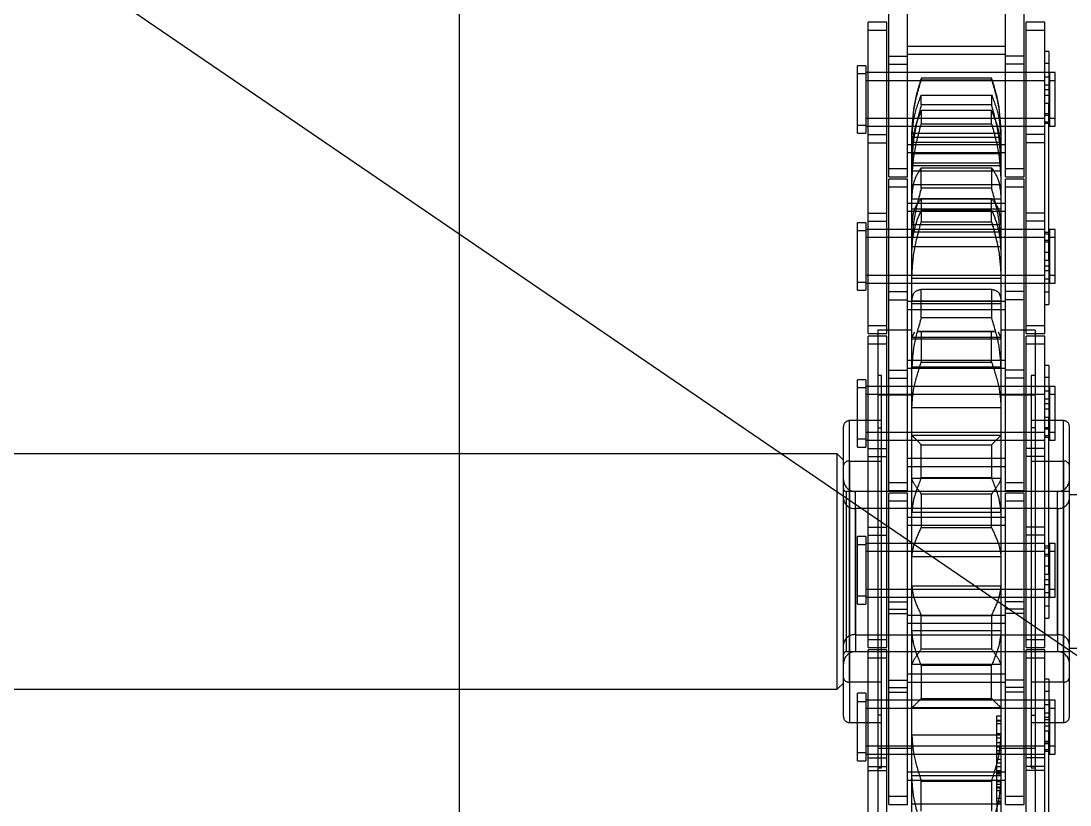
# Model space of a CAD drawing. Header units: metres. Extents: x 0 to 63075, y 0 to 44550.
# Drawn here: x 13948 to 14032.9, y 27575.9 to 27639.4 of the extents above; entities that cross this region are included whole.
import ezdxf

# ---------------------------------------------------------------- set-up
doc = ezdxf.new("R2010")
doc.units = ezdxf.units.M
doc.header["$LTSCALE"] = 75
doc.linetypes.add('HIDDEN2', pattern=[4.7625, 3.175, -1.5875])
for name, color, linetype in [('SDM', 7, 'Continuous'), ('SL1', 8, 'Continuous'), ('SL4', 4, 'Continuous'), ('ST1', 7, 'HIDDEN2')]:
    doc.layers.add(name, color=color, linetype=linetype)

# ---------------------------------------------------------------- blocks, each defined once
blk = doc.blocks.new('A$C1d93b9d1')
at = {"layer": 'SL1'}
blk.add_line((5531.727, 3450.5), (6081.727, 3075.25), dxfattribs=at)
blk = doc.blocks.new('A$C429c7d53')
at = {"layer": 'SL4'}
for p, q in [((262.765, 215.006), (262.765, 1004.763)), ((262.765, 514.288), (123.235, 514.288)), ((123.235, 495.238), (262.765, 495.238))]:
    blk.add_line(p, q, dxfattribs=at)
at = {"layer": 'ST1'}
for p, q in [((297.515, 545.812), (297.515, 552.162)), ((299.035, 545.812), (299.035, 552.162)), ((306.965, 545.812), (306.965, 552.162)), ((308.485, 545.812), (308.485, 552.162)), ((295.843, 548.557), (295.843, 549.212)), ((297.363, 549.212), (295.843, 549.212)), ((297.363, 548.557), (297.363, 549.212)), ((308.637, 548.557), (308.637, 549.212)), ((310.157, 549.212), (308.637, 549.212)), ((310.157, 548.557), (310.157, 549.212)), ((295.843, 539.462), (295.843, 548.557)), ((297.363, 548.557), (295.843, 548.557)), ((297.363, 539.462), (297.363, 548.557)), ((308.637, 539.462), (308.637, 548.557)), ((310.157, 548.557), (308.637, 548.557)), ((310.157, 539.462), (310.157, 548.557)), ((306.965, 547.252), (299.035, 547.252)), ((297.515, 546.467), (299.035, 546.467)), ((306.965, 546.597), (299.035, 546.597)), ((308.485, 546.467), (306.965, 546.467)), ((310.489, 546.844), (310.157, 546.844)), ((310.489, 546.844), (310.489, 545.867)), ((295, 545.035), (295, 545.69)), ((295.659, 545.69), (295, 545.69)), ((295.659, 545.69), (295.659, 545.035)), ((297.515, 545.812), (299.035, 545.812)), ((297.515, 536.717), (297.515, 545.812)), ((299.035, 536.717), (299.035, 545.812)), ((308.485, 545.812), (306.965, 545.812)), ((306.965, 536.717), (306.965, 545.812)), ((308.485, 536.717), (308.485, 545.812)), ((310.489, 545.867), (310.157, 545.867)), ((310.489, 545.867), (310.489, 542.637)), ((295, 540.238), (295, 545.035)), ((295.659, 545.035), (295, 545.035)), ((310.157, 545.137), (295.659, 545.137)), ((295.659, 545.035), (295.659, 540.238)), ((310.157, 544.482), (295.659, 544.482)), ((297.363, 545.137), (295.843, 545.137)), ((297.363, 544.482), (295.843, 544.482)), ((299.035, 545.137), (297.515, 545.137)), ((299.035, 544.482), (297.515, 544.482)), ((306.965, 545.137), (299.035, 545.137)), ((306.965, 544.482), (299.035, 544.482)), ((300.157, 544.697), (300.157, 544.557)), ((305.843, 544.697), (300.157, 544.697)), ((300.157, 544.557), (305.843, 544.557)), ((305.843, 544.557), (305.843, 544.697)), ((308.485, 545.137), (306.965, 545.137)), ((308.485, 544.482), (306.965, 544.482)), ((310.489, 545.137), (308.637, 545.137)), ((310.157, 544.482), (308.637, 544.482)), ((310.526, 544.768), (310.157, 544.768)), ((310.526, 545.137), (310.526, 544.482)), ((311, 545.137), (310.526, 545.137)), ((310.526, 544.482), (310.526, 540.792)), ((311, 544.482), (310.526, 544.482)), ((311, 544.482), (311, 545.137)), ((311, 540.792), (311, 544.482)), ((310.526, 544.113), (310.157, 544.113)), ((310.489, 543.744), (310.157, 543.744)), ((300.157, 543.322), (305.843, 543.322)), ((300.157, 542.517), (300.157, 543.322)), ((305.843, 543.322), (305.843, 542.517)), ((310.489, 543.292), (310.157, 543.292)), ((305.843, 542.517), (300.157, 542.517)), ((300.157, 542.061), (300.157, 540.992)), ((305.843, 542.061), (300.157, 542.061)), ((305.843, 540.992), (305.843, 542.061)), ((310.489, 542.637), (310.157, 542.637)), ((310.489, 529.937), (310.489, 542.637)), ((295.659, 541.447), (310.157, 541.447)), ((295.843, 541.447), (297.363, 541.447)), ((297.515, 541.447), (299.035, 541.447)), ((299.035, 541.447), (306.965, 541.447)), ((306.965, 541.447), (308.485, 541.447)), ((308.637, 541.447), (310.157, 541.447)), ((310.157, 541.816), (310.526, 541.816)), ((310.489, 541.673), (310.157, 541.673)), ((310.157, 541.161), (310.526, 541.161)), ((310.489, 541.018), (310.157, 541.018)), ((310.526, 541.447), (311, 541.447)), ((295, 540.893), (295.659, 540.893)), ((295, 540.238), (295.659, 540.238)), ((295.659, 540.792), (310.157, 540.792)), ((295.843, 540.792), (297.363, 540.792)), ((297.515, 540.792), (299.035, 540.792)), ((299.035, 540.792), (306.965, 540.792)), ((299.395, 540.021), (299.395, 540.37)), ((306.605, 540.22), (299.395, 540.22)), ((300.157, 540.992), (305.843, 540.992)), ((306.605, 540.37), (306.605, 540.021)), ((306.965, 540.792), (308.485, 540.792)), ((308.637, 540.792), (310.157, 540.792)), ((310.526, 540.792), (311, 540.792)), ((295.843, 540.117), (297.363, 540.117)), ((295.843, 539.462), (297.363, 539.462)), ((295.843, 533.112), (295.843, 539.462)), ((297.363, 533.112), (297.363, 539.462)), ((299.035, 539.332), (306.965, 539.332)), ((299.395, 539.894), (299.395, 540.021)), ((306.605, 539.894), (299.395, 539.894)), ((299.395, 538.638), (299.395, 539.894)), ((306.605, 539.483), (299.395, 539.483)), ((306.605, 540.021), (306.605, 539.894)), ((306.605, 539.894), (306.605, 538.655)), ((310.157, 540.117), (308.637, 540.117)), ((310.157, 539.462), (308.637, 539.462)), ((308.637, 533.112), (308.637, 539.462)), ((310.157, 533.112), (310.157, 539.462)), ((299.035, 538.677), (306.965, 538.677)), ((299.395, 536.195), (299.395, 538.661)), ((306.605, 538.555), (299.395, 538.555)), ((306.605, 538.661), (306.605, 536.195)), ((299.395, 537.843), (306.605, 537.843)), ((306.605, 537.607), (299.395, 537.607)), ((297.515, 537.372), (299.035, 537.372)), ((299.395, 537.194), (306.605, 537.194)), ((300.157, 537.436), (305.843, 537.436)), ((300.157, 535.783), (300.157, 537.436)), ((305.843, 537.436), (305.843, 535.783)), ((306.965, 537.372), (308.485, 537.372)), ((297.515, 536.717), (299.035, 536.717)), ((297.515, 535.857), (297.515, 536.512)), ((299.035, 536.512), (297.515, 536.512)), ((299.035, 535.857), (299.035, 536.512)), ((299.395, 536.068), (299.395, 536.195)), ((306.605, 536.068), (299.395, 536.068)), ((299.395, 532.888), (299.395, 536.068)), ((306.605, 536.195), (306.605, 536.068)), ((306.605, 536.068), (306.605, 532.888)), ((306.965, 536.717), (308.485, 536.717)), ((306.965, 535.857), (306.965, 536.512)), ((308.485, 536.512), (306.965, 536.512)), ((308.485, 535.857), (308.485, 536.512)), ((297.515, 526.762), (297.515, 535.857)), ((299.035, 535.857), (297.515, 535.857)), ((299.035, 526.762), (299.035, 535.857)), ((305.843, 535.783), (300.157, 535.783)), ((306.965, 526.762), (306.965, 535.857)), ((308.485, 535.857), (306.965, 535.857)), ((308.485, 526.762), (308.485, 535.857)), ((306.965, 534.552), (299.035, 534.552)), ((306.605, 534.884), (299.395, 534.884)), ((300.157, 534.925), (300.157, 534.009)), ((305.843, 534.925), (300.157, 534.925)), ((305.843, 534.009), (305.843, 534.925)), ((295.843, 533.767), (297.363, 533.767)), ((306.965, 533.897), (299.035, 533.897)), ((299.395, 534.11), (306.605, 534.11)), ((300.157, 534.009), (300.157, 533.057)), ((300.157, 534.009), (305.843, 534.009)), ((305.843, 533.057), (305.843, 534.009)), ((310.157, 533.767), (308.637, 533.767)), ((295, 532.335), (295, 532.99)), ((295.659, 532.99), (295, 532.99)), ((295.659, 532.99), (295.659, 532.335)), ((295.843, 533.112), (297.363, 533.112)), ((295.843, 524.017), (295.843, 533.112)), ((297.363, 524.017), (297.363, 533.112)), ((299.395, 530.836), (299.395, 532.888)), ((306.605, 532.815), (299.395, 532.815)), ((300.157, 533.057), (305.843, 533.057)), ((306.605, 532.888), (306.605, 530.836)), ((310.157, 533.112), (308.637, 533.112)), ((308.637, 524.017), (308.637, 533.112)), ((310.157, 524.017), (310.157, 533.112)), ((295, 527.538), (295, 532.335)), ((295.659, 532.335), (295, 532.335)), ((310.157, 532.437), (295.659, 532.437)), ((295.659, 532.335), (295.659, 527.538)), ((310.157, 531.782), (295.659, 531.782)), ((297.363, 532.437), (295.843, 532.437)), ((297.363, 531.782), (295.843, 531.782)), ((299.035, 532.437), (297.515, 532.437)), ((299.035, 531.782), (297.515, 531.782)), ((306.965, 532.437), (299.035, 532.437)), ((306.965, 531.782), (299.035, 531.782)), ((299.395, 532.243), (306.605, 532.243)), ((308.485, 532.437), (306.965, 532.437)), ((308.485, 531.782), (306.965, 531.782)), ((310.157, 532.437), (308.637, 532.437)), ((310.157, 531.782), (308.637, 531.782)), ((310.489, 532.211), (310.157, 532.211)), ((310.526, 532.068), (310.157, 532.068)), ((310.526, 532.437), (310.526, 531.782)), ((311, 532.437), (310.526, 532.437)), ((310.526, 531.782), (310.526, 528.092)), ((311, 531.782), (310.526, 531.782)), ((311, 531.782), (311, 532.437)), ((311, 528.092), (311, 531.782)), ((306.605, 531.033), (299.395, 531.033)), ((299.395, 528.578), (299.395, 530.836)), ((306.605, 530.836), (306.605, 528.578)), ((310.489, 531.556), (310.157, 531.556)), ((310.526, 531.413), (310.157, 531.413)), ((310.489, 530.592), (310.157, 530.592)), ((310.489, 529.937), (310.157, 529.937)), ((310.489, 529.485), (310.157, 529.485)), ((310.157, 529.116), (310.526, 529.116)), ((310.489, 529.937), (310.489, 526.385)), ((295.659, 528.747), (310.157, 528.747)), ((295.843, 528.747), (297.363, 528.747)), ((297.515, 528.747), (299.035, 528.747)), ((299.035, 528.747), (306.965, 528.747)), ((299.395, 528.466), (299.395, 528.578)), ((306.605, 528.466), (299.395, 528.466)), ((299.395, 523.724), (299.395, 528.466)), ((306.605, 528.578), (306.605, 528.466)), ((306.605, 528.466), (306.605, 523.724)), ((306.965, 528.747), (308.485, 528.747)), ((308.637, 528.747), (310.157, 528.747)), ((310.157, 528.461), (310.526, 528.461)), ((310.526, 528.747), (311, 528.747)), ((295, 528.193), (295.659, 528.193)), ((295, 527.538), (295.659, 527.538)), ((295.659, 528.092), (310.157, 528.092)), ((295.843, 528.092), (297.363, 528.092)), ((297.515, 528.092), (299.035, 528.092)), ((297.515, 527.417), (299.035, 527.417)), ((299.035, 528.092), (306.965, 528.092)), ((300.157, 525.307), (300.157, 527.61)), ((300.157, 527.61), (305.843, 527.61)), ((305.843, 527.61), (305.843, 525.307)), ((306.965, 528.092), (308.485, 528.092)), ((308.485, 527.417), (306.965, 527.417)), ((308.637, 528.092), (310.489, 528.092)), ((310.526, 528.092), (311, 528.092)), ((297.515, 526.762), (299.035, 526.762)), ((297.515, 520.412), (297.515, 526.762)), ((299.035, 520.412), (299.035, 526.762)), ((299.035, 526.632), (306.965, 526.632)), ((306.605, 526.652), (299.395, 526.652)), ((308.485, 526.762), (306.965, 526.762)), ((306.965, 520.412), (306.965, 526.762)), ((308.485, 520.412), (308.485, 526.762)), ((310.489, 527.361), (310.157, 527.361)), ((299.035, 525.977), (306.965, 525.977)), ((299.395, 526.448), (306.605, 526.448)), ((310.157, 526.385), (310.489, 526.385)), ((305.843, 525.307), (300.157, 525.307)), ((295.843, 524.672), (297.363, 524.672)), ((295.843, 524.017), (297.363, 524.017)), ((296.625, 524.307), (296.625, 519.074)), ((299.395, 524.307), (296.625, 524.307)), ((299.597, 524.128), (299.395, 523.724)), ((306.085, 524.187), (299.915, 524.187)), ((300.157, 524.152), (299.915, 524.142)), ((300.157, 524.152), (300.157, 521.71)), ((305.843, 524.152), (300.157, 524.152)), ((305.843, 521.71), (305.843, 524.152)), ((306.085, 524.142), (305.843, 524.152)), ((306.605, 523.724), (306.403, 524.128)), ((309.375, 524.307), (306.605, 524.307)), ((308.637, 524.672), (310.157, 524.672)), ((308.637, 524.017), (310.157, 524.017)), ((309.375, 524.307), (309.375, 519.074)), ((295.843, 523.157), (295.843, 523.812)), ((297.363, 523.812), (295.843, 523.812)), ((297.363, 523.157), (297.363, 523.812)), ((299.395, 518.088), (299.395, 523.724)), ((306.605, 523.692), (299.395, 523.692)), ((299.395, 523.587), (306.605, 523.587)), ((306.605, 523.724), (306.605, 518.088)), ((308.637, 523.157), (308.637, 523.812)), ((310.157, 523.812), (308.637, 523.812)), ((310.157, 523.157), (310.157, 523.812)), ((295.843, 514.062), (295.843, 523.157)), ((297.363, 523.157), (295.843, 523.157)), ((297.363, 514.062), (297.363, 523.157)), ((308.637, 514.062), (308.637, 523.157)), ((310.157, 523.157), (308.637, 523.157)), ((310.157, 514.062), (310.157, 523.157)), ((306.965, 521.852), (299.035, 521.852)), ((300.157, 521.71), (305.843, 521.71)), ((296.944, 520.642), (296.625, 520.642)), ((296.944, 516.39), (296.944, 520.642)), ((297.515, 521.067), (299.035, 521.067)), ((306.965, 521.197), (299.035, 521.197)), ((306.605, 521.29), (299.395, 521.29)), ((308.485, 521.067), (306.965, 521.067)), ((309.056, 520.642), (309.056, 516.39)), ((309.375, 520.642), (309.056, 520.642)), ((310.489, 521.444), (310.157, 521.444)), ((310.489, 521.444), (310.489, 520.467)), ((295, 519.635), (295, 520.29)), ((295.659, 520.29), (295, 520.29)), ((295.659, 520.29), (295.659, 519.635)), ((297.515, 520.412), (299.035, 520.412)), ((297.515, 511.317), (297.515, 520.412)), ((299.035, 511.317), (299.035, 520.412)), ((308.485, 520.412), (306.965, 520.412)), ((306.965, 511.317), (306.965, 520.412)), ((308.485, 511.317), (308.485, 520.412)), ((310.489, 520.467), (310.157, 520.467)), ((310.489, 520.467), (310.489, 517.237)), ((295, 514.838), (295, 519.635)), ((295.659, 519.635), (295, 519.635)), ((310.157, 519.737), (295.659, 519.737)), ((295.659, 519.635), (295.659, 514.838)), ((310.157, 519.082), (295.659, 519.082)), ((297.363, 519.737), (295.843, 519.737)), ((297.363, 519.082), (295.843, 519.082)), ((296.625, 519.074), (299.395, 519.074)), ((296.625, 519.074), (296.625, 485.219)), ((299.035, 519.737), (297.515, 519.737)), ((299.035, 519.082), (297.515, 519.082)), ((306.965, 519.737), (299.035, 519.737)), ((306.965, 519.082), (299.035, 519.082)), ((306.605, 519.074), (309.375, 519.074)), ((308.485, 519.737), (306.965, 519.737)), ((308.485, 519.082), (306.965, 519.082)), ((310.489, 519.737), (308.637, 519.737)), ((310.157, 519.082), (308.637, 519.082)), ((309.375, 519.074), (309.375, 485.219)), ((310.526, 519.368), (310.157, 519.368)), ((310.526, 519.737), (310.526, 519.082)), ((311, 519.737), (310.526, 519.737)), ((310.526, 519.082), (310.526, 515.392)), ((311, 519.082), (310.526, 519.082)), ((311, 519.082), (311, 519.737)), ((311, 515.392), (311, 519.082)), ((299.395, 518.005), (299.395, 518.088)), ((306.605, 518.088), (306.605, 518.005)), ((310.526, 518.713), (310.157, 518.713)), ((310.489, 518.344), (310.157, 518.344)), ((306.605, 518.005), (299.395, 518.005)), ((299.395, 512.285), (299.395, 518.005)), ((306.605, 518.005), (306.605, 512.285)), ((310.489, 517.892), (310.157, 517.892)), ((310.489, 517.237), (310.157, 517.237)), ((310.489, 504.537), (310.489, 517.237)), ((293.855, 513.349), (293.855, 516.489)), ((296.944, 516.978), (294.344, 516.978)), ((294.344, 495.818), (294.344, 516.962)), ((296.625, 516.39), (296.944, 516.39)), ((296.944, 488.883), (296.944, 516.39)), ((311.656, 516.978), (309.056, 516.978)), ((309.056, 516.39), (309.056, 488.883)), ((309.375, 516.39), (309.056, 516.39)), ((310.157, 516.416), (310.526, 516.416)), ((311.656, 495.818), (311.656, 516.962)), ((312.145, 513.349), (312.145, 516.489)), ((295.659, 516.047), (310.157, 516.047)), ((295.843, 516.047), (297.363, 516.047)), ((297.515, 516.047), (299.035, 516.047)), ((299.035, 516.047), (306.965, 516.047)), ((306.605, 515.779), (299.395, 515.779)), ((306.965, 516.047), (308.485, 516.047)), ((308.637, 516.047), (310.157, 516.047)), ((310.489, 516.273), (310.157, 516.273)), ((310.157, 515.761), (310.526, 515.761)), ((310.489, 515.618), (310.157, 515.618)), ((310.526, 516.047), (311, 516.047)), ((295, 515.493), (295.659, 515.493)), ((295, 514.838), (295.659, 514.838)), ((295.659, 515.392), (310.157, 515.392)), ((295.843, 515.392), (297.363, 515.392)), ((295.843, 514.717), (297.363, 514.717)), ((297.515, 515.392), (299.035, 515.392)), ((299.035, 515.392), (306.965, 515.392)), ((300.157, 512.354), (300.157, 515.027)), ((300.157, 515.027), (305.843, 515.027)), ((305.843, 515.027), (305.843, 512.354)), ((306.965, 515.392), (308.485, 515.392)), ((308.637, 515.392), (310.157, 515.392)), ((310.157, 514.717), (308.637, 514.717)), ((310.526, 515.392), (311, 515.392)), ((293.355, 514.288), (262.765, 514.288)), ((293.355, 495.238), (293.355, 514.288)), ((293.855, 513.788), (293.355, 514.288)), ((295.843, 514.062), (297.363, 514.062)), ((295.843, 507.712), (295.843, 514.062)), ((297.363, 507.712), (297.363, 514.062)), ((299.035, 513.932), (306.965, 513.932)), ((310.157, 514.062), (308.637, 514.062)), ((308.637, 507.712), (308.637, 514.062)), ((310.157, 507.712), (310.157, 514.062)), ((293.855, 493.036), (293.855, 513.349)), ((294.344, 513.707), (294.344, 492.563)), ((294.344, 513.707), (296.944, 513.707)), ((299.035, 513.277), (306.965, 513.277)), ((309.056, 513.707), (311.656, 513.707)), ((311.656, 513.707), (311.656, 492.563)), ((312.145, 493.036), (312.145, 513.349)), ((306.605, 512.285), (299.395, 512.285)), ((299.395, 512.272), (299.395, 512.285)), ((299.395, 505.99), (299.395, 512.272)), ((305.843, 512.354), (300.157, 512.354)), ((306.605, 512.285), (306.605, 512.272)), ((306.605, 512.272), (306.605, 505.99)), ((297.515, 511.972), (299.035, 511.972)), ((297.515, 511.317), (299.035, 511.317)), ((306.965, 511.972), (308.485, 511.972)), ((306.965, 511.317), (308.485, 511.317)), ((312.145, 511.238), (294.105, 511.238)), ((294.105, 498.289), (294.105, 511.236)), ((311.168, 511.238), (294.832, 511.238)), ((294.832, 499.655), (294.832, 511.225)), ((297.515, 510.457), (297.515, 511.112)), ((299.035, 511.112), (297.515, 511.112)), ((297.515, 501.362), (297.515, 510.457)), ((299.035, 510.457), (297.515, 510.457)), ((299.035, 510.457), (299.035, 511.112)), ((299.035, 501.362), (299.035, 510.457)), ((300.157, 511.04), (300.157, 508.318)), ((305.843, 511.04), (300.157, 511.04)), ((305.843, 508.318), (305.843, 511.04)), ((306.965, 510.457), (306.965, 511.112)), ((308.485, 511.112), (306.965, 511.112)), ((306.965, 501.362), (306.965, 510.457)), ((308.485, 510.457), (306.965, 510.457)), ((308.485, 510.457), (308.485, 511.112)), ((308.485, 501.362), (308.485, 510.457)), ((311.168, 499.655), (311.168, 511.225)), ((313.245, 510.963), (312.145, 510.963)), ((294.832, 509.87), (294.832, 498.3)), ((311.168, 509.87), (294.832, 509.87)), ((311.168, 509.87), (311.168, 498.3)), ((306.965, 509.152), (299.035, 509.152)), ((306.605, 509.554), (299.395, 509.554)), ((295.843, 508.367), (297.363, 508.367)), ((306.965, 508.497), (299.035, 508.497)), ((300.157, 508.318), (305.843, 508.318)), ((310.157, 508.367), (308.637, 508.367)), ((295, 506.935), (295, 507.59)), ((295.659, 507.59), (295, 507.59)), ((295.659, 507.59), (295.659, 506.935)), ((310.157, 507.037), (295.659, 507.037)), ((295.843, 507.712), (297.363, 507.712)), ((295.843, 498.617), (295.843, 507.712)), ((297.363, 507.037), (295.843, 507.037)), ((297.363, 498.617), (297.363, 507.712)), ((299.035, 507.037), (297.515, 507.037)), ((306.965, 507.037), (299.035, 507.037)), ((308.485, 507.037), (306.965, 507.037)), ((310.157, 507.712), (308.637, 507.712)), ((308.637, 498.617), (308.637, 507.712)), ((310.157, 507.037), (308.637, 507.037)), ((310.157, 498.617), (310.157, 507.712)), ((310.526, 507.037), (310.526, 506.382)), ((311, 507.037), (310.526, 507.037)), ((311, 506.382), (311, 507.037)), ((295, 502.138), (295, 506.935)), ((295.659, 506.935), (295, 506.935)), ((295.659, 506.935), (295.659, 502.138)), ((310.157, 506.382), (295.659, 506.382)), ((297.363, 506.382), (295.843, 506.382)), ((299.035, 506.382), (297.515, 506.382)), ((306.965, 506.382), (299.035, 506.382)), ((308.485, 506.382), (306.965, 506.382)), ((310.157, 506.382), (308.637, 506.382)), ((310.489, 506.811), (310.157, 506.811)), ((310.526, 506.668), (310.157, 506.668)), ((310.526, 506.382), (310.526, 502.692)), ((311, 506.382), (310.526, 506.382)), ((311, 502.692), (311, 506.382)), ((299.395, 505.946), (299.395, 505.99)), ((306.605, 505.946), (299.395, 505.946)), ((299.395, 499.971), (299.395, 505.946)), ((306.605, 505.99), (306.605, 505.946)), ((306.605, 505.946), (306.605, 499.971)), ((310.489, 506.156), (310.157, 506.156)), ((310.526, 506.013), (310.157, 506.013)), ((310.489, 505.192), (310.157, 505.192)), ((310.489, 504.537), (310.157, 504.537)), ((310.489, 504.537), (310.489, 500.985)), ((310.489, 504.085), (310.157, 504.085)), ((310.157, 503.716), (310.526, 503.716)), ((295, 502.793), (295.659, 502.793)), ((295.659, 503.347), (310.157, 503.347)), ((295.843, 503.347), (297.363, 503.347)), ((297.515, 503.347), (299.035, 503.347)), ((299.035, 503.347), (306.965, 503.347)), ((306.605, 503.579), (299.395, 503.579)), ((306.965, 503.347), (308.485, 503.347)), ((308.637, 503.347), (310.157, 503.347)), ((310.157, 503.061), (310.526, 503.061)), ((310.526, 503.347), (311, 503.347)), ((295, 502.138), (295.659, 502.138)), ((295.659, 502.692), (310.157, 502.692)), ((295.843, 502.692), (297.363, 502.692)), ((297.515, 502.692), (299.035, 502.692)), ((297.515, 502.323), (299.035, 502.323)), ((299.035, 502.692), (306.965, 502.692)), ((306.965, 502.692), (308.485, 502.692)), ((308.485, 502.323), (306.965, 502.323)), ((308.637, 502.692), (310.489, 502.692)), ((310.489, 501.961), (310.157, 501.961)), ((310.526, 502.692), (311, 502.692)), ((297.515, 501.722), (299.035, 501.722)), ((297.515, 501.362), (299.035, 501.362)), ((297.515, 495.012), (297.515, 501.362)), ((299.035, 495.012), (299.035, 501.362)), ((299.035, 501.232), (306.965, 501.232)), ((300.157, 498.485), (300.157, 501.207)), ((300.157, 501.207), (305.843, 501.207)), ((305.843, 501.207), (305.843, 498.485)), ((308.485, 501.722), (306.965, 501.722)), ((308.485, 501.362), (306.965, 501.362)), ((306.965, 495.012), (306.965, 501.362)), ((308.485, 495.012), (308.485, 501.362)), ((299.035, 500.577), (306.965, 500.577)), ((310.157, 500.985), (310.489, 500.985)), ((294.832, 499.655), (311.168, 499.655)), ((306.605, 499.971), (299.395, 499.971)), ((299.395, 499.915), (299.395, 499.971)), ((299.395, 493.745), (299.395, 499.915)), ((306.605, 499.971), (306.605, 499.915)), ((306.605, 499.915), (306.605, 493.745)), ((295.843, 499.272), (297.363, 499.272)), ((295.843, 498.617), (297.363, 498.617)), ((308.637, 499.272), (310.157, 499.272)), ((308.637, 498.617), (310.157, 498.617)), ((312.145, 498.563), (313.245, 498.563)), ((294.105, 498.288), (312.145, 498.288)), ((294.832, 498.288), (311.168, 498.288)), ((295.843, 497.757), (295.843, 498.435)), ((297.363, 498.435), (295.843, 498.435)), ((295.843, 488.662), (295.843, 497.757)), ((297.363, 497.757), (295.843, 497.757)), ((297.363, 497.757), (297.363, 498.435)), ((297.363, 488.662), (297.363, 497.757)), ((305.843, 498.485), (300.157, 498.485)), ((308.637, 497.757), (308.637, 498.435)), ((310.157, 498.435), (308.637, 498.435)), ((308.637, 488.662), (308.637, 497.757)), ((310.157, 497.757), (308.637, 497.757)), ((310.157, 497.757), (310.157, 498.435)), ((310.157, 488.662), (310.157, 497.757)), ((306.605, 497.24), (299.395, 497.24)), ((300.157, 497.171), (300.157, 494.498)), ((305.843, 497.171), (300.157, 497.171)), ((305.843, 494.498), (305.843, 497.171)), ((297.515, 495.985), (299.035, 495.985)), ((306.965, 496.475), (299.035, 496.475)), ((308.485, 495.985), (306.965, 495.985)), ((310.489, 496.067), (310.157, 496.067)), ((310.489, 496.067), (310.489, 495.068)), ((262.765, 495.238), (293.355, 495.238)), ((293.355, 495.238), (293.855, 495.738)), ((296.944, 495.818), (294.344, 495.818)), ((297.515, 495.383), (299.035, 495.383)), ((306.965, 495.797), (299.035, 495.797)), ((308.485, 495.383), (306.965, 495.383)), ((311.656, 495.818), (309.056, 495.818)), ((295, 494.235), (295, 494.913)), ((295.659, 494.913), (295, 494.913)), ((295.659, 494.913), (295.659, 494.235)), ((310.157, 494.36), (295.659, 494.36)), ((297.363, 494.36), (295.843, 494.36)), ((297.515, 495.012), (299.035, 495.012)), ((297.515, 485.917), (297.515, 495.012)), ((299.035, 494.36), (297.515, 494.36)), ((299.035, 485.917), (299.035, 495.012)), ((306.965, 494.36), (299.035, 494.36)), ((300.157, 494.498), (305.843, 494.498)), ((308.485, 495.012), (306.965, 495.012)), ((306.965, 485.917), (306.965, 495.012)), ((308.485, 494.36), (306.965, 494.36)), ((308.485, 485.917), (308.485, 495.012)), ((310.489, 494.36), (308.637, 494.36)), ((310.489, 495.068), (310.157, 495.068)), ((310.489, 495.068), (310.489, 491.837)), ((310.526, 494.36), (310.526, 493.682)), ((311, 494.36), (310.526, 494.36)), ((311, 493.682), (311, 494.36)), ((295, 489.438), (295, 494.235)), ((295.659, 494.235), (295, 494.235)), ((295.659, 494.235), (295.659, 489.438)), ((310.157, 493.682), (295.659, 493.682)), ((297.363, 493.682), (295.843, 493.682)), ((299.035, 493.682), (297.515, 493.682)), ((306.965, 493.682), (299.035, 493.682)), ((306.605, 493.746), (299.395, 493.746)), ((299.395, 488.235), (299.395, 493.745)), ((306.605, 493.745), (306.605, 488.235)), ((308.485, 493.682), (306.965, 493.682)), ((310.157, 493.682), (308.637, 493.682)), ((310.526, 493.991), (310.157, 493.991)), ((310.526, 493.682), (310.526, 489.992)), ((311, 493.682), (310.526, 493.682)), ((311, 489.992), (311, 493.682)), ((296.944, 493.135), (296.625, 493.135)), ((306.27, 492.728), (306.27, 493.079)), ((306.27, 493.079), (306.605, 493.079)), ((306.27, 492.728), (306.605, 492.728)), ((306.27, 491.302), (306.27, 492.728)), ((306.27, 492.675), (306.605, 492.675)), ((309.056, 493.135), (309.375, 493.135)), ((310.526, 493.313), (310.157, 493.313)), ((310.489, 492.944), (310.157, 492.944)), ((310.489, 492.762), (310.157, 492.762)), ((294.344, 492.548), (296.944, 492.548)), ((306.27, 492.475), (306.605, 492.475)), ((309.056, 492.548), (311.656, 492.548)), ((310.489, 492.268), (310.157, 492.268)), ((310.489, 491.837), (310.157, 491.837)), ((310.489, 479.137), (310.489, 491.837)), ((306.605, 491.52), (299.395, 491.52)), ((306.27, 491.653), (306.605, 491.653)), ((306.27, 491.302), (306.605, 491.302)), ((306.27, 490.922), (306.27, 491.302)), ((306.27, 490.593), (306.27, 490.922)), ((306.27, 490.922), (306.605, 490.922)), ((310.157, 491.039), (310.526, 491.039)), ((310.489, 490.961), (310.157, 490.961)), ((295, 490.116), (295.659, 490.116)), ((295.659, 490.67), (310.157, 490.67)), ((295.843, 490.67), (297.363, 490.67)), ((299.395, 490.451), (296.625, 490.451)), ((297.515, 490.67), (299.035, 490.67)), ((299.035, 490.67), (306.965, 490.67)), ((306.27, 489.59), (306.27, 490.593)), ((306.27, 490.593), (306.605, 490.593)), ((306.27, 490.282), (306.605, 490.282)), ((306.27, 490.083), (306.605, 490.083)), ((309.375, 490.451), (306.605, 490.451)), ((306.965, 490.67), (308.485, 490.67)), ((308.637, 490.67), (310.157, 490.67)), ((310.489, 490.838), (310.157, 490.838)), ((310.157, 490.361), (310.526, 490.361)), ((310.489, 490.218), (310.157, 490.218)), ((310.526, 490.67), (311, 490.67)), ((295, 489.438), (295.659, 489.438)), ((295.659, 489.992), (310.157, 489.992)), ((295.843, 489.992), (297.363, 489.992)), ((295.843, 489.695), (297.363, 489.695)), ((297.515, 489.992), (299.035, 489.992)), ((299.035, 489.992), (306.965, 489.992)), ((306.27, 489.292), (306.27, 489.59)), ((306.27, 489.59), (306.605, 489.59)), ((306.27, 489.292), (306.605, 489.292)), ((306.27, 488.442), (306.27, 489.292)), ((306.965, 489.992), (308.485, 489.992)), ((308.637, 489.992), (310.157, 489.992)), ((310.157, 489.695), (308.637, 489.695)), ((310.526, 489.992), (311, 489.992)), ((295.843, 489), (297.363, 489)), ((295.843, 488.662), (297.363, 488.662)), ((295.843, 482.312), (295.843, 488.662)), ((296.625, 488.883), (296.944, 488.883)), ((297.363, 482.312), (297.363, 488.662)), ((299.035, 488.555), (306.965, 488.555)), ((306.27, 489.003), (306.605, 489.003)), ((306.27, 488.675), (306.605, 488.675)), ((306.27, 488.41), (306.27, 488.442)), ((306.27, 488.442), (306.605, 488.442)), ((306.27, 487.56), (306.27, 488.41)), ((306.27, 488.41), (306.605, 488.41)), ((310.157, 489), (308.637, 489)), ((310.157, 488.662), (308.637, 488.662)), ((308.637, 482.312), (308.637, 488.662)), ((309.056, 488.883), (309.375, 488.883)), ((310.157, 482.312), (310.157, 488.662)), ((299.035, 487.877), (306.965, 487.877)), ((306.605, 488.235), (299.395, 488.235)), ((299.395, 488.142), (299.395, 488.235)), ((299.395, 482.829), (299.395, 488.142)), ((300.157, 485.373), (300.157, 487.815)), ((300.157, 487.815), (305.843, 487.815)), ((305.843, 487.815), (305.843, 485.373)), ((306.27, 487.832), (306.605, 487.832)), ((306.27, 487.773), (306.605, 487.773)), ((306.27, 487.265), (306.27, 487.56)), ((306.27, 487.56), (306.605, 487.56)), ((306.605, 488.235), (306.605, 488.142)), ((306.605, 488.142), (306.605, 482.829)), ((306.27, 487.354), (306.605, 487.354)), ((306.27, 487.265), (306.605, 487.265)), ((306.27, 486.438), (306.27, 487.265)), ((306.27, 487.054), (306.605, 487.054)), ((297.515, 486.595), (299.035, 486.595)), ((297.515, 485.917), (299.035, 485.917)), ((306.605, 485.938), (299.395, 485.938)), ((306.27, 486.187), (306.27, 486.438)), ((306.27, 486.438), (306.605, 486.438)), ((306.27, 486.187), (306.605, 486.187)), ((306.27, 486.187), (306.27, 485.331)), ((306.27, 486.043), (306.605, 486.043)), ((306.965, 486.595), (308.485, 486.595)), ((306.965, 485.917), (308.485, 485.917))]:
    blk.add_line(p, q, dxfattribs=at)
for centre, radius, start, end in [((306.518, 530.803), 7.123, 153.25519, 179.7352), ((299.482, 530.803), 7.123, 0.2648, 26.74481), ((294.344, 516.489), 0.489, 90, 180), ((311.656, 516.489), 0.489, 0, 90), ((294.287, 513.272), 0.439, 82.58211, 169.84495), ((311.713, 513.272), 0.439, 10.15505, 97.41789), ((294.832, 512.215), 0.977, 180, 270), ((311.168, 512.215), 0.977, 270, 0), ((294.105, 511.488), 0.25, 180, 270), ((294.74, 510.758), 0.893, 187.53133, 275.93439), ((311.26, 510.758), 0.893, 264.06561, 352.46867), ((294.74, 498.767), 0.893, 84.06561, 172.46867), ((311.26, 498.767), 0.893, 7.53133, 95.93439), ((294.832, 497.31), 0.977, 90, 180), ((294.105, 498.038), 0.25, 90, 180), ((311.168, 497.31), 0.977, 0, 90), ((294.287, 496.253), 0.439, 190.15505, 277.41789), ((311.713, 496.253), 0.439, 262.58211, 349.84495), ((294.344, 493.036), 0.489, 180, 270), ((311.656, 493.036), 0.489, 270, 0)]:
    blk.add_arc(centre, radius, start, end, dxfattribs=at)
for points, knots in [([(300.157, 544.697), (299.941, 544.023), (299.508, 542.677), (299.433, 541.121), (299.395, 540.344)], [0, 0, 0, 0, 0.500529, 1, 1, 1, 1]), ([(299.395, 540.021), (299.433, 540.821), (299.508, 542.421), (299.941, 543.844), (300.157, 544.557)], [0, 0, 0, 0, 0.49948, 1, 1, 1, 1]), ([(306.605, 540.344), (306.567, 541.121), (306.492, 542.677), (306.059, 544.023), (305.843, 544.697)], [0, 0, 0, 0, 0.499464, 1, 1, 1, 1]), ([(305.843, 544.557), (306.059, 543.844), (306.492, 542.421), (306.567, 540.821), (306.605, 540.021)], [0, 0, 0, 0, 0.500513, 1, 1, 1, 1]), ([(299.395, 539.595), (299.433, 540.286), (299.508, 541.668), (299.94, 542.77), (300.157, 543.322)], [0, 0, 0, 0, 0.499427, 1, 1, 1, 1]), ([(305.843, 543.322), (306.059, 542.771), (306.492, 541.669), (306.567, 540.286), (306.605, 539.595)], [0, 0, 0, 0, 0.500372, 1, 1, 1, 1]), ([(300.157, 542.517), (299.941, 541.741), (299.508, 540.192), (299.433, 538.554), (299.395, 537.736)], [0, 0, 0, 0, 0.500514, 1, 1, 1, 1]), ([(300.157, 542.061), (299.941, 541.57), (299.508, 540.59), (299.433, 539.303), (299.395, 538.661)], [0, 0, 0, 0, 0.500152, 1, 1, 1, 1]), ([(306.605, 537.736), (306.567, 538.554), (306.492, 540.192), (306.059, 541.741), (305.843, 542.517)], [0, 0, 0, 0, 0.499479, 1, 1, 1, 1]), ([(306.605, 538.661), (306.567, 539.303), (306.492, 540.589), (306.06, 541.569), (305.843, 542.061)], [0, 0, 0, 0, 0.499124, 1, 1, 1, 1]), ([(299.395, 536.195), (299.433, 537.006), (299.508, 538.63), (299.941, 540.204), (300.157, 540.992)], [0, 0, 0, 0, 0.499459, 1, 1, 1, 1]), ([(305.843, 540.992), (306.059, 540.204), (306.492, 538.63), (306.567, 537.006), (306.605, 536.195)], [0, 0, 0, 0, 0.500534, 1, 1, 1, 1]), ([(299.395, 534.967), (299.433, 535.466), (299.508, 536.465), (299.94, 537.112), (300.157, 537.436)], [0, 0, 0, 0, 0.499098, 1, 1, 1, 1]), ([(305.843, 537.436), (306.059, 537.113), (306.492, 536.465), (306.567, 535.466), (306.605, 534.967)], [0, 0, 0, 0, 0.500133, 1, 1, 1, 1]), ([(300.157, 535.783), (299.941, 534.999), (299.508, 533.434), (299.433, 531.912), (299.395, 531.151)], [0, 0, 0, 0, 0.500261, 1, 1, 1, 1]), ([(306.605, 531.151), (306.567, 531.911), (306.492, 533.433), (306.06, 534.999), (305.843, 535.783)], [0, 0, 0, 0, 0.499419, 1, 1, 1, 1]), ([(300.157, 534.925), (299.941, 534.677), (299.508, 534.18), (299.433, 533.319), (299.395, 532.888)], [0, 0, 0, 0, 0.500133, 1, 1, 1, 1]), ([(306.605, 532.888), (306.567, 533.318), (306.492, 534.18), (306.06, 534.677), (305.843, 534.925)], [0, 0, 0, 0, 0.499098, 1, 1, 1, 1]), ([(299.395, 528.578), (299.433, 529.302), (299.508, 530.755), (299.94, 532.289), (300.157, 533.057)], [0, 0, 0, 0, 0.499098, 1, 1, 1, 1]), ([(305.843, 533.057), (306.059, 532.29), (306.492, 530.756), (306.567, 529.304), (306.605, 528.578)], [0, 0, 0, 0, 0.500133, 1, 1, 1, 1]), ([(299.395, 526.696), (299.433, 526.943), (299.508, 527.438), (299.94, 527.552), (300.157, 527.61)], [0, 0, 0, 0, 0.4994185, 1, 1, 1, 1]), ([(305.843, 527.61), (306.059, 527.552), (306.492, 527.438), (306.567, 526.943), (306.605, 526.696)], [0, 0, 0, 0, 0.5002609, 1, 1, 1, 1]), ([(300.157, 525.307), (299.941, 524.61), (299.508, 523.217), (299.433, 521.994), (299.395, 521.383)], [0, 0, 0, 0, 0.500133, 1, 1, 1, 1]), ([(306.605, 521.383), (306.567, 521.993), (306.492, 523.216), (306.06, 524.609), (305.843, 525.307)], [0, 0, 0, 0, 0.499098, 1, 1, 1, 1]), ([(299.395, 518.088), (299.433, 518.639), (299.508, 519.745), (299.94, 521.054), (300.157, 521.71)], [0, 0, 0, 0, 0.499124, 1, 1, 1, 1]), ([(305.843, 521.71), (306.059, 521.055), (306.492, 519.746), (306.567, 518.64), (306.605, 518.088)], [0, 0, 0, 0, 0.500152, 1, 1, 1, 1]), ([(299.395, 515.78), (299.433, 515.745), (299.508, 515.676), (299.941, 515.244), (300.157, 515.027)], [0, 0, 0, 0, 0.499479, 1, 1, 1, 1]), ([(305.843, 515.027), (306.059, 515.244), (306.492, 515.676), (306.567, 515.745), (306.605, 515.78)], [0, 0, 0, 0, 0.500514, 1, 1, 1, 1]), ([(300.157, 512.354), (299.941, 511.827), (299.508, 510.775), (299.433, 509.998), (299.395, 509.61)], [0, 0, 0, 0, 0.500372, 1, 1, 1, 1]), ([(300.157, 511.04), (299.941, 511.333), (299.508, 511.918), (299.433, 512.154), (299.395, 512.272)], [0, 0, 0, 0, 0.500513, 1, 1, 1, 1]), ([(306.605, 509.61), (306.567, 509.998), (306.492, 510.774), (306.06, 511.827), (305.843, 512.354)], [0, 0, 0, 0, 0.499427, 1, 1, 1, 1]), ([(306.605, 512.272), (306.567, 512.154), (306.492, 511.918), (306.059, 511.333), (305.843, 511.04)], [0, 0, 0, 0, 0.49948, 1, 1, 1, 1]), ([(299.395, 505.99), (299.433, 506.303), (299.508, 506.928), (299.941, 507.854), (300.157, 508.318)], [0, 0, 0, 0, 0.499464, 1, 1, 1, 1]), ([(305.843, 508.318), (306.059, 507.854), (306.492, 506.928), (306.567, 506.303), (306.605, 505.99)], [0, 0, 0, 0, 0.500529, 1, 1, 1, 1]), ([(299.395, 503.535), (299.433, 503.222), (299.508, 502.597), (299.941, 501.671), (300.157, 501.207)], [0, 0, 0, 0, 0.499464, 1, 1, 1, 1]), ([(305.843, 501.207), (306.059, 501.671), (306.492, 502.597), (306.567, 503.222), (306.605, 503.535)], [0, 0, 0, 0, 0.500529, 1, 1, 1, 1]), ([(300.157, 497.171), (299.941, 497.698), (299.508, 498.75), (299.433, 499.527), (299.395, 499.915)], [0, 0, 0, 0, 0.500372, 1, 1, 1, 1]), ([(306.605, 499.915), (306.567, 499.527), (306.492, 498.751), (306.06, 497.698), (305.843, 497.171)], [0, 0, 0, 0, 0.499427, 1, 1, 1, 1]), ([(300.157, 498.485), (299.941, 498.192), (299.508, 497.607), (299.433, 497.371), (299.395, 497.253)], [0, 0, 0, 0, 0.500513, 1, 1, 1, 1]), ([(306.605, 497.253), (306.567, 497.371), (306.492, 497.607), (306.059, 498.192), (305.843, 498.485)], [0, 0, 0, 0, 0.49948, 1, 1, 1, 1]), ([(299.395, 493.745), (299.433, 493.78), (299.508, 493.849), (299.941, 494.281), (300.157, 494.498)], [0, 0, 0, 0, 0.499479, 1, 1, 1, 1]), ([(305.843, 494.498), (306.059, 494.281), (306.492, 493.849), (306.567, 493.78), (306.605, 493.745)], [0, 0, 0, 0, 0.500514, 1, 1, 1, 1]), ([(299.395, 491.437), (299.433, 490.886), (299.508, 489.78), (299.94, 488.471), (300.157, 487.815)], [0, 0, 0, 0, 0.499124, 1, 1, 1, 1]), ([(305.843, 487.815), (306.059, 488.47), (306.492, 489.779), (306.567, 490.885), (306.605, 491.437)], [0, 0, 0, 0, 0.500152, 1, 1, 1, 1]), ([(300.157, 484.218), (299.941, 484.915), (299.508, 486.308), (299.433, 487.531), (299.395, 488.142)], [0, 0, 0, 0, 0.500133, 1, 1, 1, 1]), ([(306.605, 488.142), (306.567, 487.532), (306.492, 486.309), (306.06, 484.916), (305.843, 484.218)], [0, 0, 0, 0, 0.499098, 1, 1, 1, 1])]:
    blk.add_open_spline(points, degree=3, knots=knots, dxfattribs=at)

msp = doc.modelspace()

# ---------------------------------------------------------------- block references
at = {"layer": 'SDM'}
for name, p in [('A$C1d93b9d1', (8259.513, 24302.833)), ('A$C429c7d53', (13720.74, 27090.066))]:
    msp.add_blockref(name, p, dxfattribs=at)

doc.saveas('drawing.dxf')
